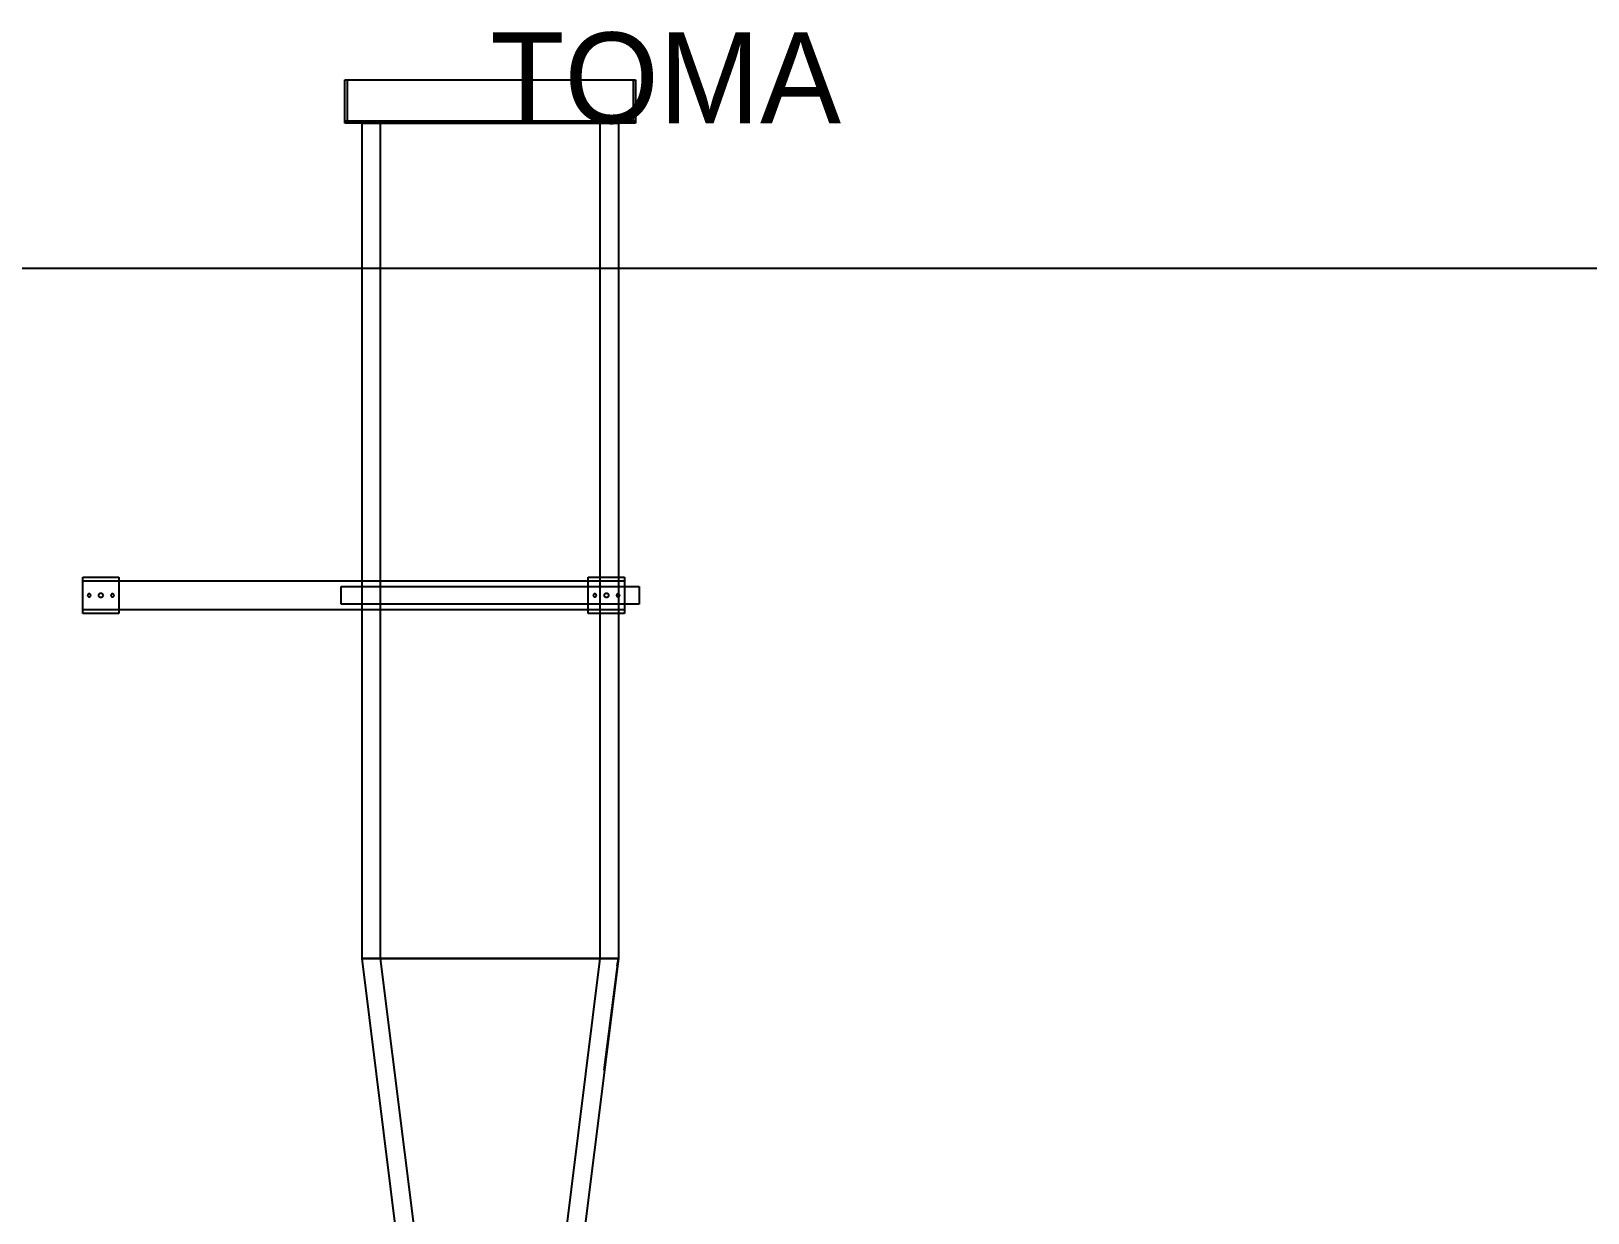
# Model space of a CAD drawing. Header units: metres. Extents: x 0.4 to 35.2, y -0.3 to 6.2.
# Drawn here: x 3.208 to 5.351, y 4.6 to 6.227 of the extents above; entities that cross this region are included whole.
import ezdxf

# ---------------------------------------------------------------- set-up
doc = ezdxf.new("R2010")
doc.units = ezdxf.units.M
for name, color, linetype in [('G_MEDIDO', 8, 'Continuous'), ('P_PROPUESTO', 5, 'Continuous'), ('TEXTOS', 7, 'Continuous')]:
    doc.layers.add(name, color=color, linetype=linetype)

msp = doc.modelspace()

# ---------------------------------------------------------------- linework, layer by layer
at = {"layer": 'G_MEDIDO'}
msp.add_lwpolyline([(0.4, 0.3), (8, 0.3), (8, 5.9), (0.4, 5.9)], close=True, dxfattribs=at)
at = {"layer": 'P_PROPUESTO'}
for p, q in [((3.64, 6.103), (3.64, 6.16)), ((3.64, 6.16), (4.04, 6.16)), ((3.64, 6.103), (3.64, 6.16)), ((3.64, 6.16), (3.643, 6.16)), ((3.64, 6.103), (3.64, 6.16)), ((3.64, 6.16), (4.04, 6.16)), ((3.643, 6.16), (3.643, 6.103)), ((4.037, 6.103), (4.037, 6.16)), ((4.037, 6.16), (4.04, 6.16)), ((4.04, 6.16), (4.04, 6.103)), ((4.04, 6.16), (4.04, 6.103)), ((4.04, 6.16), (4.04, 6.103)), ((4.04, 6.103), (3.64, 6.103)), ((3.643, 6.103), (3.64, 6.103)), ((4.04, 6.103), (3.64, 6.103)), ((3.64, 6.1), (3.64, 6.103)), ((3.64, 6.103), (3.65, 6.103)), ((3.65, 6.1), (3.64, 6.1)), ((3.65, 6.103), (3.65, 6.1)), ((3.65, 6.1), (3.65, 6.103)), ((3.65, 6.103), (4.03, 6.103)), ((3.65, 6.1), (3.65, 6.103)), ((3.65, 6.103), (4.03, 6.103)), ((4.03, 6.1), (3.65, 6.1)), ((4.03, 6.1), (3.65, 6.1)), ((3.6635, 4.95), (3.6635, 6.1)), ((3.6635, 6.1), (3.664, 6.1)), ((3.664, 6.1), (3.7221, 6.1)), ((3.689, 4.95), (3.689, 6.1)), ((3.689, 6.1), (3.69, 6.1)), ((3.69, 6.1), (3.7391, 6.1)), ((3.7221, 6.1), (3.7224, 6.1)), ((3.7224, 6.1), (3.7669, 6.1)), ((3.7391, 6.1), (3.7398, 6.1)), ((3.7398, 6.1), (3.7775, 6.1)), ((3.7669, 6.1), (3.7671, 6.1)), ((3.7671, 6.1), (3.8049, 6.1)), ((3.7775, 6.1), (3.7779, 6.1)), ((3.7779, 6.1), (3.81, 6.1)), ((3.8049, 6.1), (3.805, 6.1)), ((3.805, 6.1), (3.84, 6.1)), ((3.81, 6.1), (3.8102, 6.1)), ((3.8102, 6.1), (3.84, 6.1)), ((3.84, 6.1), (3.8698, 6.1)), ((3.84, 6.1), (3.875, 6.1)), ((3.8698, 6.1), (3.87, 6.1)), ((3.87, 6.1), (3.9021, 6.1)), ((3.875, 6.1), (3.8751, 6.1)), ((3.8751, 6.1), (3.9129, 6.1)), ((3.9021, 6.1), (3.9025, 6.1)), ((3.9025, 6.1), (3.9402, 6.1)), ((3.9129, 6.1), (3.9131, 6.1)), ((3.9131, 6.1), (3.9576, 6.1)), ((3.9402, 6.1), (3.9409, 6.1)), ((3.9409, 6.1), (3.99, 6.1)), ((3.9576, 6.1), (3.9579, 6.1)), ((3.9579, 6.1), (4.016, 6.1)), ((3.99, 6.1), (3.991, 6.1)), ((3.991, 6.1), (3.991, 4.95)), ((4.016, 6.1), (4.0165, 6.1)), ((4.0165, 6.1), (4.0165, 4.95)), ((4.03, 6.1), (4.03, 6.103)), ((4.03, 6.103), (4.04, 6.103)), ((4.03, 6.103), (4.03, 6.1)), ((4.03, 6.103), (4.03, 6.1)), ((4.04, 6.1), (4.03, 6.1)), ((4.04, 6.103), (4.037, 6.103)), ((4.04, 6.103), (4.04, 6.1)), ((3.279, 5.425), (3.279, 5.475)), ((3.279, 5.475), (3.329, 5.475)), ((3.279, 5.43), (3.279, 5.47)), ((3.279, 5.47), (4.025, 5.47)), ((3.329, 5.475), (3.329, 5.425)), ((3.975, 5.425), (3.975, 5.475)), ((3.975, 5.475), (4.025, 5.475)), ((4.025, 5.475), (4.025, 5.425)), ((4.025, 5.47), (4.025, 5.43)), ((3.286, 5.4508), (3.2858, 5.4504)), ((3.2858, 5.4504), (3.2858, 5.45)), ((3.2858, 5.45), (3.2858, 5.4496)), ((3.2858, 5.4496), (3.286, 5.4492)), ((3.2862, 5.4512), (3.286, 5.4508)), ((3.286, 5.4492), (3.2862, 5.4488)), ((3.2864, 5.4516), (3.2862, 5.4512)), ((3.2862, 5.4488), (3.2864, 5.4484)), ((3.2868, 5.4518), (3.2864, 5.4516)), ((3.2864, 5.4484), (3.2868, 5.4482)), ((3.2872, 5.452), (3.2868, 5.4518)), ((3.2868, 5.4482), (3.2872, 5.448)), ((3.2876, 5.4522), (3.2872, 5.452)), ((3.2872, 5.448), (3.2876, 5.4478)), ((3.288, 5.4522), (3.2876, 5.4522)), ((3.2876, 5.4478), (3.288, 5.4478)), ((3.2884, 5.4522), (3.288, 5.4522)), ((3.288, 5.4478), (3.2884, 5.4478)), ((3.2888, 5.452), (3.2884, 5.4522)), ((3.2884, 5.4478), (3.2888, 5.448)), ((3.2892, 5.4518), (3.2888, 5.452)), ((3.2888, 5.448), (3.2892, 5.4482)), ((3.2896, 5.4516), (3.2892, 5.4518)), ((3.2892, 5.4482), (3.2896, 5.4484)), ((3.2898, 5.4512), (3.2896, 5.4516)), ((3.2896, 5.4484), (3.2898, 5.4488)), ((3.29, 5.4508), (3.2898, 5.4512)), ((3.2898, 5.4488), (3.29, 5.4492)), ((3.2902, 5.4504), (3.29, 5.4508)), ((3.29, 5.4492), (3.2902, 5.4496)), ((3.2902, 5.45), (3.2902, 5.4504)), ((3.2902, 5.4496), (3.2902, 5.45)), ((3.301, 5.45), (3.3011, 5.4506)), ((3.3011, 5.4494), (3.301, 5.45)), ((3.3011, 5.4506), (3.3012, 5.4511)), ((3.3012, 5.4489), (3.3011, 5.4494)), ((3.3012, 5.4511), (3.3015, 5.4517)), ((3.3015, 5.4483), (3.3012, 5.4489)), ((3.3015, 5.4517), (3.3019, 5.4521)), ((3.3019, 5.4479), (3.3015, 5.4483)), ((3.3019, 5.4521), (3.3023, 5.4525)), ((3.3023, 5.4475), (3.3019, 5.4479)), ((3.3023, 5.4525), (3.3029, 5.4528)), ((3.3029, 5.4472), (3.3023, 5.4475)), ((3.3029, 5.4528), (3.3034, 5.4529)), ((3.3034, 5.4471), (3.3029, 5.4472)), ((3.3034, 5.4529), (3.304, 5.453)), ((3.304, 5.447), (3.3034, 5.4471)), ((3.304, 5.453), (3.3046, 5.4529)), ((3.3046, 5.4471), (3.304, 5.447)), ((3.3046, 5.4529), (3.3051, 5.4528)), ((3.3051, 5.4472), (3.3046, 5.4471)), ((3.3051, 5.4528), (3.3057, 5.4525)), ((3.3057, 5.4475), (3.3051, 5.4472)), ((3.3057, 5.4525), (3.3061, 5.4521)), ((3.3061, 5.4479), (3.3057, 5.4475)), ((3.3061, 5.4521), (3.3065, 5.4517)), ((3.3065, 5.4483), (3.3061, 5.4479)), ((3.3065, 5.4517), (3.3068, 5.4511)), ((3.3068, 5.4489), (3.3065, 5.4483)), ((3.3068, 5.4511), (3.3069, 5.4506)), ((3.3069, 5.4494), (3.3068, 5.4489)), ((3.3069, 5.4506), (3.307, 5.45)), ((3.307, 5.45), (3.3069, 5.4494)), ((3.318, 5.4508), (3.3178, 5.4504)), ((3.3178, 5.4504), (3.3178, 5.45)), ((3.3178, 5.45), (3.3178, 5.4496)), ((3.3178, 5.4496), (3.318, 5.4492)), ((3.3182, 5.4512), (3.318, 5.4508)), ((3.318, 5.4492), (3.3182, 5.4488)), ((3.3184, 5.4516), (3.3182, 5.4512)), ((3.3182, 5.4488), (3.3184, 5.4484)), ((3.3188, 5.4518), (3.3184, 5.4516)), ((3.3184, 5.4484), (3.3188, 5.4482)), ((3.3192, 5.452), (3.3188, 5.4518)), ((3.3188, 5.4482), (3.3192, 5.448)), ((3.3196, 5.4522), (3.3192, 5.452)), ((3.3192, 5.448), (3.3196, 5.4478)), ((3.32, 5.4522), (3.3196, 5.4522)), ((3.3196, 5.4478), (3.32, 5.4478)), ((3.3204, 5.4522), (3.32, 5.4522)), ((3.32, 5.4478), (3.3204, 5.4478)), ((3.3208, 5.452), (3.3204, 5.4522)), ((3.3204, 5.4478), (3.3208, 5.448)), ((3.3212, 5.4518), (3.3208, 5.452)), ((3.3208, 5.448), (3.3212, 5.4482)), ((3.3216, 5.4516), (3.3212, 5.4518)), ((3.3212, 5.4482), (3.3216, 5.4484)), ((3.3218, 5.4512), (3.3216, 5.4516)), ((3.3216, 5.4484), (3.3218, 5.4488)), ((3.322, 5.4508), (3.3218, 5.4512)), ((3.3218, 5.4488), (3.322, 5.4492)), ((3.3222, 5.4504), (3.322, 5.4508)), ((3.322, 5.4492), (3.3222, 5.4496)), ((3.3222, 5.45), (3.3222, 5.4504)), ((3.3222, 5.4496), (3.3222, 5.45)), ((3.635, 5.438), (3.635, 5.462)), ((3.635, 5.462), (4.045, 5.462)), ((3.6635, 5.438), (3.6635, 5.462)), ((3.6635, 5.462), (4.0165, 5.462)), ((3.982, 5.4508), (3.9818, 5.4504)), ((3.9818, 5.4504), (3.9818, 5.45)), ((3.9818, 5.45), (3.9818, 5.4496)), ((3.9818, 5.4496), (3.982, 5.4492)), ((3.9822, 5.4512), (3.982, 5.4508)), ((3.982, 5.4492), (3.9822, 5.4488)), ((3.9824, 5.4516), (3.9822, 5.4512)), ((3.9822, 5.4488), (3.9824, 5.4484)), ((3.9828, 5.4518), (3.9824, 5.4516)), ((3.9824, 5.4484), (3.9828, 5.4482)), ((3.9832, 5.452), (3.9828, 5.4518)), ((3.9828, 5.4482), (3.9832, 5.448)), ((3.9836, 5.4522), (3.9832, 5.452)), ((3.9832, 5.448), (3.9836, 5.4478)), ((3.984, 5.4522), (3.9836, 5.4522)), ((3.9836, 5.4478), (3.984, 5.4478)), ((3.9844, 5.4522), (3.984, 5.4522)), ((3.984, 5.4478), (3.9844, 5.4478)), ((3.9848, 5.452), (3.9844, 5.4522)), ((3.9844, 5.4478), (3.9848, 5.448)), ((3.9852, 5.4518), (3.9848, 5.452)), ((3.9848, 5.448), (3.9852, 5.4482)), ((3.9856, 5.4516), (3.9852, 5.4518)), ((3.9852, 5.4482), (3.9856, 5.4484)), ((3.9858, 5.4512), (3.9856, 5.4516)), ((3.9856, 5.4484), (3.9858, 5.4488)), ((3.986, 5.4508), (3.9858, 5.4512)), ((3.9858, 5.4488), (3.986, 5.4492)), ((3.9862, 5.4504), (3.986, 5.4508)), ((3.986, 5.4492), (3.9862, 5.4496)), ((3.9862, 5.45), (3.9862, 5.4504)), ((3.9862, 5.4496), (3.9862, 5.45)), ((3.997, 5.45), (3.9971, 5.4506)), ((3.9971, 5.4494), (3.997, 5.45)), ((3.9971, 5.4506), (3.9972, 5.4511)), ((3.9972, 5.4489), (3.9971, 5.4494)), ((3.9972, 5.4511), (3.9975, 5.4517)), ((3.9975, 5.4483), (3.9972, 5.4489)), ((3.9975, 5.4517), (3.9979, 5.4521)), ((3.9979, 5.4479), (3.9975, 5.4483)), ((3.9979, 5.4521), (3.9983, 5.4525)), ((3.9983, 5.4475), (3.9979, 5.4479)), ((3.9983, 5.4525), (3.9989, 5.4528)), ((3.9989, 5.4472), (3.9983, 5.4475)), ((3.9989, 5.4528), (3.9994, 5.4529)), ((3.9994, 5.4471), (3.9989, 5.4472)), ((3.9994, 5.4529), (4, 5.453)), ((4, 5.447), (3.9994, 5.4471)), ((4, 5.453), (4.0006, 5.4529)), ((4.0006, 5.4471), (4, 5.447)), ((4.0006, 5.4529), (4.0011, 5.4528)), ((4.0011, 5.4472), (4.0006, 5.4471)), ((4.0011, 5.4528), (4.0017, 5.4525)), ((4.0017, 5.4475), (4.0011, 5.4472)), ((4.0017, 5.4525), (4.0021, 5.4521)), ((4.0021, 5.4479), (4.0017, 5.4475)), ((4.0021, 5.4521), (4.0025, 5.4517)), ((4.0025, 5.4483), (4.0021, 5.4479)), ((4.0025, 5.4517), (4.0028, 5.4511)), ((4.0028, 5.4489), (4.0025, 5.4483)), ((4.0028, 5.4511), (4.0029, 5.4506)), ((4.0029, 5.4494), (4.0028, 5.4489)), ((4.0029, 5.4506), (4.003, 5.45)), ((4.003, 5.45), (4.0029, 5.4494)), ((4.014, 5.4508), (4.0138, 5.4504)), ((4.0138, 5.4504), (4.0138, 5.45)), ((4.0138, 5.45), (4.0138, 5.4496)), ((4.0138, 5.4496), (4.014, 5.4492)), ((4.0142, 5.4512), (4.014, 5.4508)), ((4.014, 5.4492), (4.0142, 5.4488)), ((4.0144, 5.4516), (4.0142, 5.4512)), ((4.0142, 5.4488), (4.0144, 5.4484)), ((4.0148, 5.4518), (4.0144, 5.4516)), ((4.0144, 5.4484), (4.0148, 5.4482)), ((4.0152, 5.452), (4.0148, 5.4518)), ((4.0148, 5.4482), (4.0152, 5.448)), ((4.0156, 5.4522), (4.0152, 5.452)), ((4.0152, 5.448), (4.0156, 5.4478)), ((4.016, 5.4522), (4.0156, 5.4522)), ((4.0156, 5.4478), (4.016, 5.4478)), ((4.0164, 5.4522), (4.016, 5.4522)), ((4.016, 5.4478), (4.0164, 5.4478)), ((4.0168, 5.452), (4.0164, 5.4522)), ((4.0164, 5.4478), (4.0168, 5.448)), ((4.0165, 5.462), (4.0165, 5.438)), ((4.0172, 5.4518), (4.0168, 5.452)), ((4.0168, 5.448), (4.0172, 5.4482)), ((4.0176, 5.4516), (4.0172, 5.4518)), ((4.0172, 5.4482), (4.0176, 5.4484)), ((4.0178, 5.4512), (4.0176, 5.4516)), ((4.0176, 5.4484), (4.0178, 5.4488)), ((4.018, 5.4508), (4.0178, 5.4512)), ((4.0178, 5.4488), (4.018, 5.4492)), ((4.0182, 5.4504), (4.018, 5.4508)), ((4.018, 5.4492), (4.0182, 5.4496)), ((4.0182, 5.45), (4.0182, 5.4504)), ((4.0182, 5.4496), (4.0182, 5.45)), ((4.045, 5.462), (4.045, 5.438)), ((4.025, 5.43), (3.279, 5.43)), ((3.329, 5.425), (3.279, 5.425)), ((4.045, 5.438), (3.635, 5.438)), ((4.0165, 5.438), (3.6635, 5.438)), ((4.025, 5.425), (3.975, 5.425)), ((3.664, 4.95), (3.6635, 4.95)), ((3.7385, 4.35), (3.6635, 4.95)), ((3.6635, 4.95), (3.664, 4.95)), ((3.7221, 4.95), (3.664, 4.95)), ((3.664, 4.95), (3.7221, 4.95)), ((3.69, 4.95), (3.689, 4.95)), ((3.764, 4.35), (3.689, 4.95)), ((3.689, 4.95), (3.69, 4.95)), ((3.7391, 4.95), (3.69, 4.95)), ((3.69, 4.95), (3.7391, 4.95)), ((3.7224, 4.95), (3.7221, 4.95)), ((3.7221, 4.95), (3.7224, 4.95)), ((3.7669, 4.95), (3.7224, 4.95)), ((3.7224, 4.95), (3.7669, 4.95)), ((3.7398, 4.95), (3.7391, 4.95)), ((3.7391, 4.95), (3.7398, 4.95)), ((3.7775, 4.95), (3.7398, 4.95)), ((3.7398, 4.95), (3.7775, 4.95)), ((3.7671, 4.95), (3.7669, 4.95)), ((3.7669, 4.95), (3.7671, 4.95)), ((3.8049, 4.95), (3.7671, 4.95)), ((3.7671, 4.95), (3.8049, 4.95)), ((3.7779, 4.95), (3.7775, 4.95)), ((3.7775, 4.95), (3.7779, 4.95)), ((3.81, 4.95), (3.7779, 4.95)), ((3.7779, 4.95), (3.81, 4.95)), ((3.805, 4.95), (3.8049, 4.95)), ((3.8049, 4.95), (3.805, 4.95)), ((3.84, 4.95), (3.805, 4.95)), ((3.805, 4.95), (3.84, 4.95)), ((3.8102, 4.95), (3.81, 4.95)), ((3.81, 4.95), (3.8102, 4.95)), ((3.84, 4.95), (3.8102, 4.95)), ((3.8102, 4.95), (3.84, 4.95)), ((3.8698, 4.95), (3.84, 4.95)), ((3.875, 4.95), (3.84, 4.95)), ((3.84, 4.95), (3.8698, 4.95)), ((3.84, 4.95), (3.875, 4.95)), ((3.87, 4.95), (3.8698, 4.95)), ((3.8698, 4.95), (3.87, 4.95)), ((3.9021, 4.95), (3.87, 4.95)), ((3.87, 4.95), (3.9021, 4.95)), ((3.8751, 4.95), (3.875, 4.95)), ((3.875, 4.95), (3.8751, 4.95)), ((3.9129, 4.95), (3.8751, 4.95)), ((3.8751, 4.95), (3.9129, 4.95)), ((3.9025, 4.95), (3.9021, 4.95)), ((3.9021, 4.95), (3.9025, 4.95)), ((3.9402, 4.95), (3.9025, 4.95)), ((3.9025, 4.95), (3.9402, 4.95)), ((3.9131, 4.95), (3.9129, 4.95)), ((3.9129, 4.95), (3.9131, 4.95)), ((3.9576, 4.95), (3.9131, 4.95)), ((3.9131, 4.95), (3.9576, 4.95)), ((3.991, 4.95), (3.916, 4.35)), ((3.9409, 4.95), (3.9402, 4.95)), ((3.9402, 4.95), (3.9409, 4.95)), ((3.99, 4.95), (3.9409, 4.95)), ((3.9409, 4.95), (3.99, 4.95)), ((4.0165, 4.95), (3.9415, 4.35)), ((3.9579, 4.95), (3.9576, 4.95)), ((3.9576, 4.95), (3.9579, 4.95)), ((4.016, 4.95), (3.9579, 4.95)), ((3.9579, 4.95), (4.016, 4.95)), ((3.991, 4.95), (3.99, 4.95)), ((3.99, 4.95), (3.991, 4.95)), ((3.9968, 4.7961), (4.0165, 4.95)), ((4.0165, 4.95), (3.9968, 4.7961)), ((4.0147, 4.9399), (4.0165, 4.95)), ((4.0165, 4.95), (4.0147, 4.9399)), ((4.0165, 4.95), (4.016, 4.95)), ((4.016, 4.95), (4.0165, 4.95)), ((4.0146, 4.9392), (4.0146, 4.9392)), ((4.0146, 4.9392), (4.0146, 4.9392)), ((4.0146, 4.9392), (4.0146, 4.9392)), ((4.0147, 4.9399), (4.0147, 4.9399)), ((3.9968, 4.7961), (3.9968, 4.7961))]:
    msp.add_line(p, q, dxfattribs=at)

# ---------------------------------------------------------------- texts
at = {"layer": 'TEXTOS'}
msp.add_text('TOMA', height=0.125, dxfattribs=at).set_placement((3.84, 6.1))

doc.saveas('drawing.dxf')
